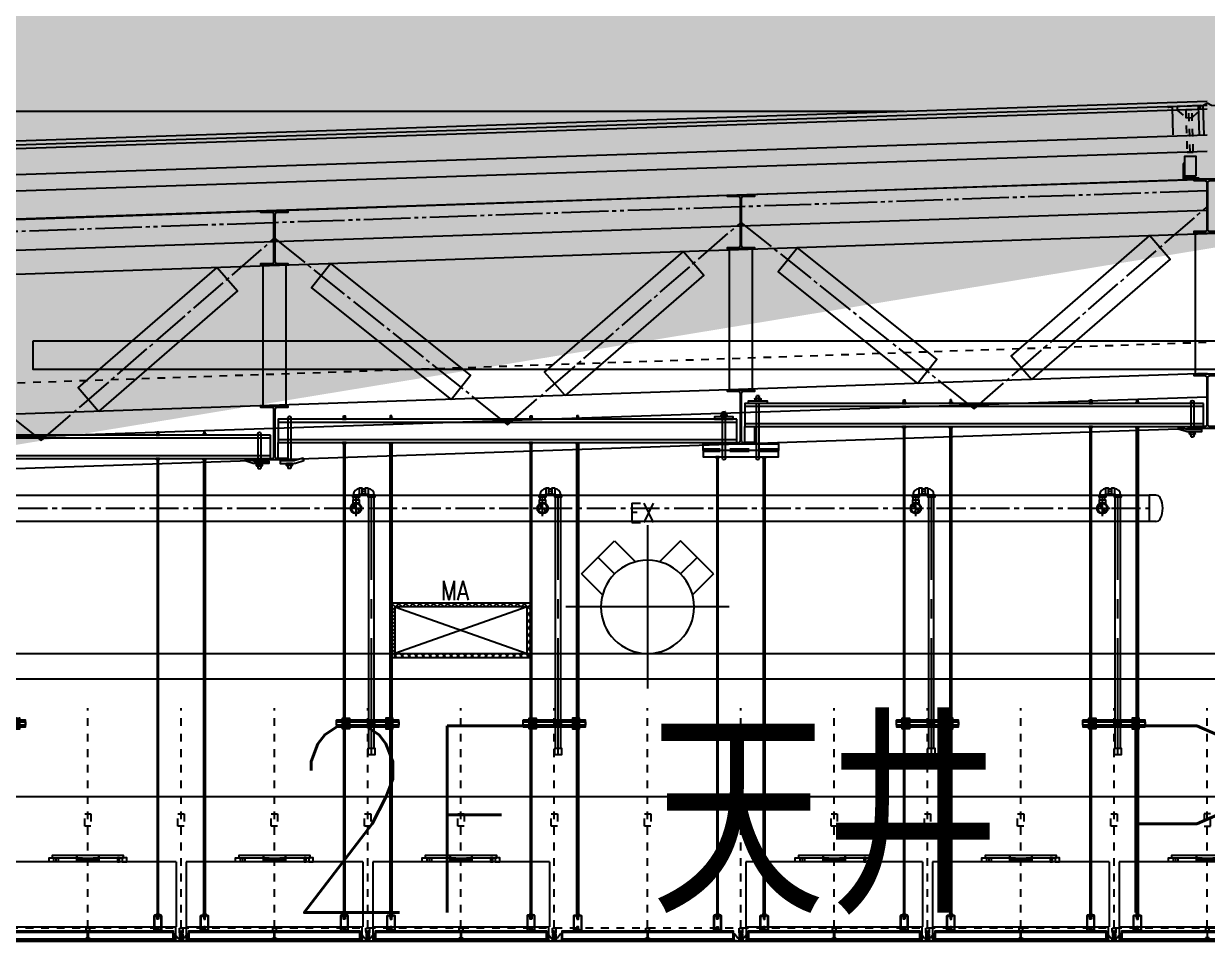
# Model space of a CAD drawing. Header units: millimetres. Extents: x -192235 to 515711, y 45168 to 947868.
# Drawn here: x 137388 to 145000, y 471200 to 477100 of the extents above; entities that cross this region are included whole.
import ezdxf
from ezdxf.enums import TextEntityAlignment as Align

# ---------------------------------------------------------------- set-up
doc = ezdxf.new("R2010")
doc.units = ezdxf.units.MM
doc.header["$LTSCALE"] = 1000
doc.header["$PDMODE"] = 1
for name, pattern in [('CENTER2', [1.125, 0.75, -0.125, 0.125, -0.125]), ('HIDDEN', [0.375, 0.25, -0.125]), ('HIDDEN2', [4.7625, 3.175, -1.5875]), ('TPH12-SEC-@20-1$0$CENTERK0', [0.65, 0.5, -0.05, 0.05, -0.05]), ('TPH12-SEC-@20-1$0$CENTERK5', [6.916, 6.667, -0.083, 0.083, -0.083]), ('TPH12-SEC-@20-1$0$DOTK1', [0.1, 0.05, -0.05]), ('TPH12-SEC-@20-1$0$PHANTOMK1', [1.415, 1, -0.083, 0.083, -0.083, 0.083, -0.083]), ('YCD-Xfa-Sec-24$0$HIDDEN', [0.375, 0.25, -0.125]), ('YCD-Xfa-Sec-24$0$HIDDEN2', [0.1875, 0.125, -0.0625])]:
    doc.linetypes.add(name, pattern=pattern)
for name, color, linetype in [('FS-LINE', 10, 'Continuous'), ('TPH12-SEC-@20-1$0$$FFU', 252, 'TPH12-SEC-@20-1$0$DOTK1'), ('TPH12-SEC-@20-1$0$H-SIN', 252, 'TPH12-SEC-@20-1$0$CENTERK5'), ('TPH12-SEC-@20-1$0$MEJI', 252, 'Continuous'), ('TPH12-SEC-@20-1$0$SIAGE1', 252, 'Continuous'), ('TPH12-SEC-@20-1$0$STEEL1', 252, 'Continuous'), ('TPH12-SEC-@20-1$0$STEEL2', 252, 'Continuous'), ('TPH12-SEC-@20-1$0$STEEL3', 252, 'Continuous'), ('TPH12-SEC-@20-1$0$SUGATA3', 252, 'Continuous'), ('TPH12-SEC-@20-1$0$SUGATAD', 252, 'TPH12-SEC-@20-1$0$DOTK1'), ('TPH12-SEC-@20-1$0$TEXT2', 252, 'Continuous'), ('YCD-Xfa-Sec-24$0$A-C-Ceil-Hand_3-8', 2, 'Continuous'), ('YCD-Xfa-Sec-24$0$A-C-Ceiling Grid', 15, 'Continuous'), ('YCD-Xfa-Sec-24$0$Ceil-Sup-150', 3, 'Continuous'), ('YCD-Xfa-Sec-24$0$Ceil-Sup-P1001', 3, 'Continuous'), ('YCD-Xfa-Sec-24$0$FFU', 145, 'Continuous'), ('YFM1P-短$0$14P5-CSH-3-402-B$0$SH-TEXT', 4, 'Continuous'), ('YFM1P-短$0$M-FOUN', 252, 'Continuous'), ('YFM1P-短$0$M-HVAC-CMDUCT', 150, 'Continuous')]:
    doc.layers.add(name, color=color, linetype=linetype)
doc.styles.add('TPH12-SEC-@20-1$0$TEXT', font='romans.shx', dxfattribs={"width": 0.85, "bigfont": 'BIGFONT.shx'})
doc.styles.add('YFM1P-短$0$14P5-CSH-3-402-B$0$AA-TXT', font='simplex.shx', dxfattribs={"width": 0.8, "bigfont": 'CHINA.shx'})

# ---------------------------------------------------------------- blocks, each defined once
blk = doc.blocks.new('TPH12-SEC-@20-1')
at = {"layer": 'DEFPOINTS'}
for p, q in [((100000, 474600), (145000, 476100)), ((100000, 474400), (145000, 475900)), ((100000, 473200), (145000, 474700))]:
    blk.add_line(p, q, dxfattribs=at)
at = {"layer": 'TPH12-SEC-@20-1$0$$FFU'}
for p, q in [((144993.2, 475050.1), (130350, 474550.3)), ((137800, 471285), (137800, 472700)), ((138400, 471285), (138400, 472700)), ((139000, 471285), (139000, 472700)), ((139600, 471285), (139600, 472700)), ((140200, 471285), (140200, 472700)), ((140800, 471285), (140800, 472700)), ((141400, 471285), (141400, 472700)), ((142000, 471285), (142000, 472700)), ((142600, 471285), (142600, 472700)), ((143200, 471285), (143200, 472700)), ((143800, 471285), (143800, 472700)), ((144400, 471285), (144400, 472700)), ((145000, 471285), (145000, 472700)), ((189650, 471285), (100350, 471285)), ((189650, 471200), (100350, 471200))]:
    blk.add_line(p, q, dxfattribs=at)
for points in [[(137780, 471940), (137780, 472020), (137780, 472020), (137820, 472020), (137820, 471940)], [(138380, 471940), (138380, 472020), (138380, 472020), (138420, 472020), (138420, 471940)], [(138980, 471940), (138980, 472020), (138980, 472020), (139020, 472020), (139020, 471940)], [(139580, 471940), (139580, 472020), (139580, 472020), (139620, 472020), (139620, 471940)], [(140180, 471940), (140180, 472020), (140180, 472020), (140220, 472020), (140220, 471940)], [(140780, 471940), (140780, 472020), (140780, 472020), (140820, 472020), (140820, 471940)], [(141380, 471940), (141380, 472020), (141380, 472020), (141420, 472020), (141420, 471940)], [(141980, 471940), (141980, 472020), (141980, 472020), (142020, 472020), (142020, 471940)], [(142580, 471940), (142580, 472020), (142580, 472020), (142620, 472020), (142620, 471940)], [(143180, 471940), (143180, 472020), (143180, 472020), (143220, 472020), (143220, 471940)], [(143780, 471940), (143780, 472020), (143780, 472020), (143820, 472020), (143820, 471940)], [(144380, 471940), (144380, 472020), (144380, 472020), (144420, 472020), (144420, 471940)], [(145020, 471940), (145020, 472020), (145020, 472020), (144980, 472020), (144980, 471940)], [(137811, 471203), (137832.5, 471203), (137832.5, 471200), (137767.5, 471200), (137767.5, 471203), (137789, 471203), (137789, 471222), (137798.5, 471222), (137798.5, 471263), (137789, 471263), (137789, 471285), (137811, 471285), (137811, 471263), (137801.5, 471263), (137801.5, 471222), (137811, 471222)], [(138411, 471203), (138432.5, 471203), (138432.5, 471200), (138367.5, 471200), (138367.5, 471203), (138389, 471203), (138389, 471222), (138398.5, 471222), (138398.5, 471263), (138389, 471263), (138389, 471285), (138411, 471285), (138411, 471263), (138401.5, 471263), (138401.5, 471222), (138411, 471222)], [(139011, 471203), (139032.5, 471203), (139032.5, 471200), (138967.5, 471200), (138967.5, 471203), (138989, 471203), (138989, 471222), (138998.5, 471222), (138998.5, 471263), (138989, 471263), (138989, 471285), (139011, 471285), (139011, 471263), (139001.5, 471263), (139001.5, 471222), (139011, 471222)], [(139611, 471203), (139632.5, 471203), (139632.5, 471200), (139567.5, 471200), (139567.5, 471203), (139589, 471203), (139589, 471222), (139598.5, 471222), (139598.5, 471263), (139589, 471263), (139589, 471285), (139611, 471285), (139611, 471263), (139601.5, 471263), (139601.5, 471222), (139611, 471222)], [(140211, 471203), (140232.5, 471203), (140232.5, 471200), (140167.5, 471200), (140167.5, 471203), (140189, 471203), (140189, 471222), (140198.5, 471222), (140198.5, 471263), (140189, 471263), (140189, 471285), (140211, 471285), (140211, 471263), (140201.5, 471263), (140201.5, 471222), (140211, 471222)], [(140811, 471203), (140832.5, 471203), (140832.5, 471200), (140767.5, 471200), (140767.5, 471203), (140789, 471203), (140789, 471222), (140798.5, 471222), (140798.5, 471263), (140789, 471263), (140789, 471285), (140811, 471285), (140811, 471263), (140801.5, 471263), (140801.5, 471222), (140811, 471222)], [(141411, 471203), (141432.5, 471203), (141432.5, 471200), (141367.5, 471200), (141367.5, 471203), (141389, 471203), (141389, 471222), (141398.5, 471222), (141398.5, 471263), (141389, 471263), (141389, 471285), (141411, 471285), (141411, 471263), (141401.5, 471263), (141401.5, 471222), (141411, 471222)], [(142011, 471203), (142032.5, 471203), (142032.5, 471200), (141967.5, 471200), (141967.5, 471203), (141989, 471203), (141989, 471222), (141998.5, 471222), (141998.5, 471263), (141989, 471263), (141989, 471285), (142011, 471285), (142011, 471263), (142001.5, 471263), (142001.5, 471222), (142011, 471222)], [(142611, 471203), (142632.5, 471203), (142632.5, 471200), (142567.5, 471200), (142567.5, 471203), (142589, 471203), (142589, 471222), (142598.5, 471222), (142598.5, 471263), (142589, 471263), (142589, 471285), (142611, 471285), (142611, 471263), (142601.5, 471263), (142601.5, 471222), (142611, 471222)], [(143211, 471203), (143232.5, 471203), (143232.5, 471200), (143167.5, 471200), (143167.5, 471203), (143189, 471203), (143189, 471222), (143198.5, 471222), (143198.5, 471263), (143189, 471263), (143189, 471285), (143211, 471285), (143211, 471263), (143201.5, 471263), (143201.5, 471222), (143211, 471222)], [(143811, 471203), (143832.5, 471203), (143832.5, 471200), (143767.5, 471200), (143767.5, 471203), (143789, 471203), (143789, 471222), (143798.5, 471222), (143798.5, 471263), (143789, 471263), (143789, 471285), (143811, 471285), (143811, 471263), (143801.5, 471263), (143801.5, 471222), (143811, 471222)], [(144411, 471203), (144432.5, 471203), (144432.5, 471200), (144367.5, 471200), (144367.5, 471203), (144389, 471203), (144389, 471222), (144398.5, 471222), (144398.5, 471263), (144389, 471263), (144389, 471285), (144411, 471285), (144411, 471263), (144401.5, 471263), (144401.5, 471222), (144411, 471222)], [(144989, 471203), (144967.5, 471203), (144967.5, 471200), (145032.5, 471200), (145032.5, 471203), (145011, 471203), (145011, 471222), (145001.5, 471222), (145001.5, 471263), (145011, 471263), (145011, 471285), (144989, 471285), (144989, 471263), (144998.5, 471263), (144998.5, 471222), (144989, 471222)]]:
    blk.add_lwpolyline(points, close=True, dxfattribs=at)
at = {"layer": 'TPH12-SEC-@20-1$0$H-SIN'}
blk.add_line((84160.9, 471200), (201769.6, 471200), dxfattribs=at)
at = {"layer": 'TPH12-SEC-@20-1$0$MEJI'}
blk.add_line((143050, 476535), (98300, 476535), dxfattribs=at)
at = {"layer": 'TPH12-SEC-@20-1$0$SIAGE1'}
for p, q in [((144950, 476381.2), (144943.6, 476573.1)), ((145000, 476382.9), (99350, 474861.2)), ((145000, 476277.8), (99538.5, 474762.4))]:
    blk.add_line(p, q, dxfattribs=at)
for points in [[(144781, 476385.6), (144775.2, 476562.5), (144750.2, 476561.7), (144750, 476566.7), (144973.6, 476574.1), (145000, 476588.4)], [(145219, 476385.6), (145224.8, 476562.5), (145249.8, 476561.7), (145250, 476566.7), (145026.4, 476574.1), (145000, 476588.4)]]:
    blk.add_lwpolyline(points, dxfattribs=at)
at = {"layer": 'TPH12-SEC-@20-1$0$STEEL1'}
blk.add_lwpolyline([(144927.5, 476121.3), (144927.5, 476246.3), (144852.5, 476246.3), (144852.5, 476121.3)], close=True, dxfattribs=at)
at = {"layer": 'TPH12-SEC-@20-1$0$STEEL2'}
for points in [[(145087, 476100), (144913, 476100), (144913, 476091), (144984, 476091, -0.414214), (144997, 476078), (144997, 475776, -0.414214), (144984, 475763), (144913, 475763), (144913, 475754), (145087, 475754), (145087, 475763), (145016, 475763, -0.414214), (145003, 475776), (145003, 476078, -0.414214), (145016, 476091), (145087, 476091)], [(141913, 475997.6), (142087, 475997.6), (142087, 475988.6), (142016, 475988.6, 0.414214), (142003, 475975.6), (142003, 475673.6, 0.414214), (142016, 475660.6), (142087, 475660.6), (142087, 475651.6), (141913, 475651.6), (141913, 475660.6), (141984, 475660.6, 0.414214), (141997, 475673.6), (141997, 475975.6, 0.414214), (141984, 475988.6), (141913, 475988.6)], [(138913, 475895.2), (139087, 475895.2), (139087, 475886.2), (139016, 475886.2, 0.414214), (139003, 475873.2), (139003, 475571.2, 0.414214), (139016, 475558.2), (139087, 475558.2), (139087, 475549.2), (138913, 475549.2), (138913, 475558.2), (138984, 475558.2, 0.414214), (138997, 475571.2), (138997, 475873.2, 0.414214), (138984, 475886.2), (138913, 475886.2)], [(145087, 474846), (144913, 474846), (144913, 474837), (144984, 474837, -0.414214), (144997, 474824), (144997, 474522, -0.414214), (144984, 474509), (144913, 474509), (144913, 474500), (145087, 474500), (145087, 474509), (145016, 474509, -0.414214), (145003, 474522), (145003, 474824, -0.414214), (145016, 474837), (145087, 474837)], [(141913, 474743.6), (142087, 474743.6), (142087, 474734.6), (142016, 474734.6, 0.414214), (142003, 474721.6), (142003, 474419.6, 0.414214), (142016, 474406.6), (142087, 474406.6), (142087, 474397.6), (141913, 474397.6), (141913, 474406.6), (141984, 474406.6, 0.414214), (141997, 474419.6), (141997, 474721.6, 0.414214), (141984, 474734.6), (141913, 474734.6)], [(138913, 474641.2), (139087, 474641.2), (139087, 474632.2), (139016, 474632.2, 0.414214), (139003, 474619.2), (139003, 474317.2, 0.414214), (139016, 474304.2), (139087, 474304.2), (139087, 474295.2), (138913, 474295.2), (138913, 474304.2), (138984, 474304.2, 0.414214), (138997, 474317.2), (138997, 474619.2, 0.414214), (138984, 474632.2), (138913, 474632.2)]]:
    blk.add_lwpolyline(points, format="xyb", close=True, dxfattribs=at)
at = {"layer": 'TPH12-SEC-@20-1$0$STEEL3'}
for p, q in [((145000, 476100), (130350, 475600)), ((145000, 475749.8), (130350, 475249.8)), ((145000, 474850.2), (130350, 474350.2)), ((145000, 474500), (130350, 474000))]:
    blk.add_line(p, q, dxfattribs=at)
at = {"layer": 'TPH12-SEC-@20-1$0$STEEL3', "linetype": 'TPH12-SEC-@20-1$0$PHANTOMK1', "ltscale": 0.3}
for p, q in [((144997, 476024.9), (142003, 475922.7)), ((141997, 475922.5), (139003, 475820.3)), ((138997, 475820.1), (136003, 475717.9))]:
    blk.add_line(p, q, dxfattribs=at)
at = {"layer": 'TPH12-SEC-@20-1$0$STEEL3', "linetype": 'TPH12-SEC-@20-1$0$CENTERK0', "ltscale": 0.5}
for p, q in [((143500, 474623.9), (145000, 475924.9)), ((140500, 474521.5), (142000, 475822.5)), ((142000, 475822.5), (143500, 474623.9)), ((137500, 474419.1), (139000, 475720.1)), ((139000, 475720.1), (140500, 474521.5)), ((136000, 475617.7), (137500, 474419.1))]:
    blk.add_line(p, q, dxfattribs=at)
at = {"layer": 'TPH12-SEC-@20-1$0$STEEL3'}
for points in [[(144845.5, 476200), (144845.5, 476100), (144945.5, 476100), (144945.5, 476107), (144852.5, 476107), (144852.5, 476200)], [(143869, 474811.6), (143738, 474962.7), (144631, 475737.2), (144762, 475586.1)], [(145075, 474846), (144925, 474846), (144925, 475754), (145075, 475754)], [(140869, 474709.2), (140738, 474860.3), (141631, 475634.8), (141762, 475483.7)], [(141925, 474743.6), (142075, 474743.6), (142075, 475651.6), (141925, 475651.6)], [(143136.2, 474786.6), (143261.1, 474942.8), (142363.8, 475659.8), (142238.9, 475503.6)], [(140136.2, 474684.2), (140261.1, 474840.4), (139363.8, 475557.4), (139238.9, 475401.2)], [(137869, 474606.8), (137738, 474757.9), (138631, 475532.4), (138762, 475381.3)], [(138925, 474641.2), (139075, 474641.2), (139075, 475549.2), (138925, 475549.2)]]:
    blk.add_lwpolyline(points, close=True, dxfattribs=at)
at = {"layer": 'TPH12-SEC-@20-1$0$SUGATA3'}
for p, q in [((145000, 476600), (99350, 475078.3)), ((145000, 476575), (99350, 475053.3)), ((145000, 476550), (99350, 475028.3)), ((144980, 476382.2), (144973.6, 476574.1))]:
    blk.add_line(p, q, dxfattribs=at)
at = {"layer": 'TPH12-SEC-@20-1$0$SUGATAD'}
blk.add_line((144890, 476274.2), (144880.1, 476571), dxfattribs=at)
blk.add_lwpolyline([(144902.6, 476496.7), (144955.9, 476548.5), (144955.1, 476573.5), (144805.1, 476568.5), (144806, 476543.5), (144862.6, 476495.4), (144902.6, 476496.7)], dxfattribs=at)
blk.add_lwpolyline([(144910, 476274.8), (144900.9, 476546.7), (144860.9, 476545.3), (144870, 476273.5)], close=True, dxfattribs=at)
at = {"layer": 'TPH12-SEC-@20-1$0$TEXT2', "style": 'TPH12-SEC-@20-1$0$TEXT', "width": 0.85}
blk.add_text('2F 天井 Plenum', height=1200, dxfattribs=at).set_placement((144226.8, 471985), align=Align.MIDDLE_CENTER)
blk = doc.blocks.new('YFM1P-短')
at = {"layer": 'YFM1P-短$0$M-HVAC-CMDUCT'}
h = blk.add_hatch(dxfattribs=at)
h.set_pattern_fill('ANSI37', color=256, scale=10)
h.paths.add_polyline_path([(149350, 473375), (150250, 473375), (150250, 473025), (149350, 473025)])
h.paths.add_polyline_path([(149375, 473350), (150225, 473350), (150225, 473050), (149375, 473050)], flags=16)
at = {"layer": 'YFM1P-短$0$M-FOUN', "color": 1}
for p, q in [((148600, 473875.1), (148600, 472824.9)), ((148281.8, 473668.2), (148387.9, 473562.1)), ((148918.2, 473668.2), (148812.1, 473562.1)), ((148074.9, 473350), (149125.1, 473350))]:
    blk.add_line(p, q, dxfattribs=at)
at = {"layer": 'YFM1P-短$0$M-FOUN', "color": 4}
for p, q in [((148175.7, 473562.1), (148387.9, 473774.3)), ((148387.9, 473774.3), (148522.4, 473639.8)), ((148812.1, 473774.3), (148677.6, 473639.8)), ((149024.3, 473562.1), (148812.1, 473774.3)), ((148175.7, 473562.1), (148310.2, 473427.6)), ((149024.3, 473562.1), (148889.8, 473427.6)), ((100000, 472885), (190000, 472885)), ((100000, 472130), (190000, 472130))]:
    blk.add_line(p, q, dxfattribs=at)
at = {"layer": 'YFM1P-短$0$M-FOUN'}
blk.add_line((190000, 473050), (100000, 473050), dxfattribs=at)
at = {"layer": 'YFM1P-短$0$M-FOUN', "color": 4}
blk.add_circle((148600, 473350), 300, dxfattribs=at)
at = {"layer": 'YFM1P-短$0$M-HVAC-CMDUCT'}
for p, q in [((150225, 473350), (149375, 473050)), ((149375, 473350), (150225, 473050))]:
    blk.add_line(p, q, dxfattribs=at)
for points in [[(149350, 473375), (150250, 473375), (150250, 473025), (149350, 473025)], [(149375, 473350), (150225, 473350), (150225, 473050), (149375, 473050)]]:
    blk.add_lwpolyline(points, close=True, dxfattribs=at)
at = {"layer": 'YFM1P-短$0$14P5-CSH-3-402-B$0$SH-TEXT', "color": 4, "style": 'YFM1P-短$0$14P5-CSH-3-402-B$0$AA-TXT', "text_generation_flag": 2, "width": 0.8}
for s, p in [('EX', (148635, 473955.6, 0)), ('MA', (149838.7, 473455.6, 0))]:
    blk.add_text(s, height=125, dxfattribs=at).set_placement(p, align=Align.MIDDLE_CENTER)
blk = doc.blocks.new('YCD-Xfa-Sec-24$0$Cap-4')
for p, q in [((1.76, 0), (-1.76, 0)), ((-1.9, -1.31), (-1.9, -0.18)), ((-1.9, -1.31), (-1.9, -0.18)), ((1.76, -1.49), (-1.76, -1.49)), ((1.76, -1.49), (-1.76, -1.49)), ((-1.39, -0.05), (-1.75, -0.05)), ((-1.39, -0.05), (-1.75, -0.05)), ((-1.39, -1.44), (-1.75, -1.44)), ((-1.39, -1.44), (-1.75, -1.44)), ((-1.02, -1.31), (-1.02, -0.18)), ((-1.02, -1.31), (-1.02, -0.18)), ((-0.95, -1.49), (-0.95, -3.09)), ((-0.95, -3.09), (-0.82, -3.22)), ((0.82, -3.22), (-0.82, -3.22)), ((0.53, -0.05), (-0.53, -0.05)), ((0.53, -0.05), (-0.53, -0.05)), ((0.53, -1.44), (-0.53, -1.44)), ((0.53, -1.44), (-0.53, -1.44)), ((0.82, -3.22), (0.95, -3.09)), ((0.95, -1.49), (0.95, -3.09)), ((1.02, -1.31), (1.02, -0.18)), ((1.02, -1.31), (1.02, -0.18)), ((1.39, -0.05), (1.75, -0.05)), ((1.39, -0.05), (1.75, -0.05)), ((1.39, -1.44), (1.75, -1.44)), ((1.39, -1.44), (1.75, -1.44)), ((1.9, -1.31), (1.9, -0.18)), ((1.9, -1.31), (1.9, -0.18))]:
    blk.add_line(p, q)
for centre, radius, start, end in [((-1.6, -0.27), 0.316, 120.56811, 163.207), ((-1.6, -0.27), 0.316, 120.56811, 163.207), ((-1.64, -0.33), 0.303, 111.89653, 149.5654), ((-1.64, -0.33), 0.303, 111.89653, 149.5654), ((-1.64, -1.16), 0.303, 210.4346, 248.10347), ((-1.64, -1.16), 0.303, 210.4346, 248.10347), ((-1.6, -1.22), 0.316, 196.793, 239.43189), ((-1.6, -1.22), 0.316, 196.793, 239.43189), ((-1.6, -1.26), 1.23, 61.78852, 80.11234), ((-1.6, -1.26), 1.23, 61.78852, 80.11234), ((-1.6, -0.23), 1.23, 279.88766, 298.21148), ((-1.6, -0.23), 1.23, 279.88766, 298.21148), ((-0.43, -1.46), 1.41, 94.15324, 114.87611), ((-0.43, -1.46), 1.41, 94.15324, 114.87611), ((-0.43, -0.03), 1.41, 245.12389, 265.84676), ((-0.43, -0.03), 1.41, 245.12389, 265.84676), ((0.43, -1.46), 1.41, 65.12389, 85.84676), ((0.43, -1.46), 1.41, 65.12389, 85.84676), ((0.43, -0.03), 1.41, 274.15324, 294.87611), ((0.43, -0.03), 1.41, 274.15324, 294.87611), ((1.6, -1.26), 1.23, 99.88766, 118.21148), ((1.6, -1.26), 1.23, 99.88766, 118.21148), ((1.6, -0.23), 1.23, 241.78852, 260.11234), ((1.6, -0.23), 1.23, 241.78852, 260.11234), ((1.64, -0.33), 0.303, 30.4346, 68.10347), ((1.64, -0.33), 0.303, 30.4346, 68.10347), ((1.64, -1.16), 0.303, 291.89653, 329.5654), ((1.64, -1.16), 0.303, 291.89653, 329.5654), ((1.6, -0.27), 0.316, 16.793, 59.43189), ((1.6, -0.27), 0.316, 16.793, 59.43189), ((1.6, -1.22), 0.316, 300.56811, 343.207), ((1.6, -1.22), 0.316, 300.56811, 343.207)]:
    blk.add_arc(centre, radius, start, end)
blk = doc.blocks.new('YCD-Xfa-Sec-24$0$cg-1')
blk.add_lwpolyline([(0, 68), (0, 0), (1100, 0), (1100, 2.8), (0, 2.8), (0, 15.2), (1100, 15.2), (1100, 55.7), (0, 55.7), (0, 68), (1100, 68), (1100, 0)])
blk = doc.blocks.new('YCD-Xfa-Sec-24$0$FFU-120x120x55')
for p, q in [((-56.8, 50.8), (-56.8, 9)), ((56.8, 50.8), (-56.8, 50.8)), ((56.8, 50.8), (56.8, 9)), ((-56.8, 9), (56.8, 9)), ((-56.5, 0), (-56.5, 9)), ((56.5, 0), (56.5, 9)), ((-56.5, 0), (56.5, 0))]:
    blk.add_line(p, q)
for points in [[(-22.03, 50.8), (-25, 50.8), (-25, 53.5), (-22.03, 53.5), (-22.03, 51.04)], [(-19, 50.8), (-20.35, 50.8), (-20.35, 53.5), (-19, 53.5), (-19, 51.04)], [(19, 50.8), (20.35, 50.8), (20.35, 53.5), (19, 53.5), (19, 50.95)], [(22.03, 50.8), (25, 50.8), (25, 53.5), (22.03, 53.5), (22.03, 50.95)], [(-7, 51.8), (-7, 52.7), (7, 52.7), (7, 51.8)]]:
    blk.add_lwpolyline(points, close=True)
for points in [[(-7, 54.87, 0.414214), (-7.13, 55), (-23, 55), (-23, 53.5), (-7.13, 53.5, 0.414214), (-7, 53.63)], [(6.87, 53.49, 0.396463), (7, 53.63), (7, 54.87, 0.414214), (6.87, 55), (-6.87, 55, 0.414214), (-7, 54.87), (-7, 53.63, 0.396539), (-6.87, 53.49, 0.029282)], [(7.13, 53.5), (23, 53.5), (23, 55), (7.13, 55, 0.414214), (7, 54.87), (7, 53.63, 0.414214)]]:
    blk.add_lwpolyline(points, format="xyb", close=True)
blk = doc.blocks.new('YCD-Xfa-Sec-24$0$Ceil-4T')
for p, q in [((0.45, 5.1), (0, 5.1)), ((0, 5.1), (0, 0)), ((2.2, 0.33), (0, 0.33)), ((0, 0.25), (2.2, 0.25)), ((2.2, 0), (0, 0)), ((0.45, 4.8), (0.45, 5.1)), ((0.45, 4.8), (0.45, 0.33)), ((0.45, 4.8), (1.05, 4.8)), ((0.6, 0.33), (2.2, 0.33)), ((1.05, 4.8), (3, 2.05)), ((3, 2.05), (3.95, 2.05)), ((3.95, 1.55), (3.75, 0.88)), ((3.75, 0.88), (3.95, 0.88)), ((3.75, 0.88), (3.75, 0.25)), ((3.95, 4.8), (3.95, 0.3)), ((3.95, 0.88), (3.95, 1.55)), ((3.95, 0.88), (3.95, 0.45)), ((4.3, 5.1), (4.25, 5.1)), ((5.75, 5.1), (5.7, 5.1)), ((6.05, 4.8), (6.05, 0.3)), ((7, 2.05), (6.05, 2.05)), ((6.05, 1.55), (6.25, 0.88)), ((6.05, 0.88), (6.05, 1.55)), ((6.25, 0.88), (6.05, 0.88)), ((6.05, 0.88), (6.05, 0.45)), ((6.25, 0.88), (6.25, 0.25)), ((8.95, 4.8), (7, 2.05)), ((7.8, 0.33), (10, 0.33)), ((10, 0.25), (7.8, 0.25)), ((10, 0), (7.8, 0)), ((9.55, 4.8), (8.95, 4.8)), ((9.55, 5.1), (10, 5.1)), ((9.55, 4.8), (9.55, 5.1)), ((9.55, 4.8), (9.55, 0.28)), ((10, 5.1), (10, 0))]:
    blk.add_line(p, q)
for points in [[(5.58, 0.1), (5.54, 0.1, -0.414214), (5.5, 0.14), (5.5, 0.58, -0.414214), (5.52, 0.6), (5.82, 0.6, 0.414214), (5.84, 0.62), (5.84, 1.2, 0.414214), (5.74, 1.3), (4.26, 1.3, 0.414214), (4.16, 1.2), (4.16, 0.62, 0.414214), (4.18, 0.6), (4.48, 0.6, -0.414214), (4.5, 0.58), (4.5, 0.14, -0.414214), (4.46, 0.1), (4.42, 0.1, 0.414214), (4.4, 0.08), (4.4, 0.04, -0.414214), (4.36, 0), (2.24, 0, -0.414214), (2.2, 0.04), (2.2, 0.25), (2.2, 0.28, -0.414214), (2.25, 0.33), (2.27, 0.33, -0.414214), (2.32, 0.28), (2.32, 0.27, 0.414214), (2.34, 0.25), (3.87, 0.25, 0.414214), (3.97, 0.35), (3.97, 1.48, -0.414214), (3.99, 1.5), (4.2, 1.5, 0.414214), (4.3, 1.6), (4.3, 5.4, 0.414214), (4.2, 5.5), (3.96, 5.5, -0.414214), (3.94, 5.52), (3.94, 6.76, -0.414214), (3.98, 6.8), (4.46, 6.8, -0.414214), (4.5, 6.76), (4.5, 6.42, -0.414214), (4.48, 6.4), (4.18, 6.4, 0.414214), (4.16, 6.38), (4.16, 5.8, 0.414214), (4.26, 5.7), (5.74, 5.7, 0.414214), (5.84, 5.8), (5.84, 6.38, 0.414214), (5.82, 6.4), (5.52, 6.4, -0.414214), (5.5, 6.42), (5.5, 6.76, -0.414214), (5.54, 6.8), (6.02, 6.8, -0.414214), (6.06, 6.76), (6.06, 5.52, -0.414214), (6.04, 5.5), (5.8, 5.5, 0.414214), (5.7, 5.4), (5.7, 1.6, 0.414214), (5.8, 1.5), (6.01, 1.5, -0.414214), (6.03, 1.48), (6.03, 0.35, 0.414214), (6.13, 0.25), (7.66, 0.25, 0.414214), (7.68, 0.27), (7.68, 0.28, -0.414214), (7.73, 0.33), (7.75, 0.33, -0.414214), (7.8, 0.28), (7.8, 0.25), (7.8, 0.04, -0.414214), (7.76, 0), (5.64, 0, -0.414214), (5.6, 0.04), (5.6, 0.08, 0.414214)], [(4.52, 5.5, 0.414214), (4.42, 5.4), (4.42, 5.2, 0.414214), (4.52, 5.1), (5.48, 5.1, 0.414214), (5.58, 5.2), (5.58, 5.4, 0.414214), (5.48, 5.5)], [(5.58, 3.24, -0.684718), (5.41, 3.17, 0.441058), (4.59, 3.17, -0.684718), (4.42, 3.24), (4.42, 4.38), (4.42, 4.8, -0.414214), (4.52, 4.9), (5.48, 4.9, -0.414214), (5.58, 4.8), (5.58, 4.38)], [(5, 1.5), (5.48, 1.5, 0.414214), (5.58, 1.6), (5.58, 2.36, 0.684718), (5.41, 2.43, -0.441058), (4.59, 2.43, 0.684718), (4.42, 2.36), (4.42, 1.6, 0.414214), (4.52, 1.5)]]:
    blk.add_lwpolyline(points, format="xyb", close=True)
blk.add_circle((5, 2.8), 0.375)
for centre, radius, start, end in [((3.75, 0.45), 0.2, 270, 0), ((4.25, 4.8), 0.3, 90, 180), ((5.75, 4.8), 0.3, 0, 90), ((6.25, 0.45), 0.2, 180, 270)]:
    blk.add_arc(centre, radius, start, end)
for p in [(2.2, 0), (2.2, 0), (2.2, 0), (2.2, 0), (2.2, 0), (2.2, 0), (2.2, 0), (2.2, 0), (2.2, 0), (2.2, 0), (2.2, 0), (2.2, 0), (2.2, 0), (2.2, 0), (2.2, 0), (2.2, 0), (2.2, 0), (3.95, 0.35), (3.97, 0.41), (4.16, 0.64), (4.54, 5.1), (4.56, 4.9), (4.58, 5.1), (5.84, 0.65), (5.85, 0.67), (6.03, 0.41), (6.05, 0.35), (7.8, 0)]:
    blk.add_point(p)
blk = doc.blocks.new('YCD-Xfa-Sec-24$0$Cap-3')
for p, q in [((-8, 2.8), (-11, 2)), ((-11, 2), (-11, 0)), ((-11, 2), (11, 2)), ((-11, 0), (11, 0)), ((-8, 9.2), (-8, 2.8)), ((0, 10), (-6, 10)), ((-4, 9.2), (-4, 2.8)), ((6, 10), (0, 10)), ((4, 2.8), (4, 9.2)), ((8, 9.2), (8, 2.8)), ((8, 2.8), (11, 2)), ((11, 2), (11, 0))]:
    blk.add_line(p, q)
for centre, radius, start, end in [((-6, 7.1), 2.9, 46.39718, 133.60282), ((-6, 4.9), 2.9, 226.39718, 313.60282), ((0, -0.4), 10.4, 67.38014, 112.61986), ((0, 12.4), 10.4, 247.38014, 292.61986), ((6, 7.1), 2.9, 46.39718, 133.60282), ((6, 4.9), 2.9, 226.39718, 313.60282)]:
    blk.add_arc(centre, radius, start, end)
blk = doc.blocks.new('YCD-Xfa-Sec-24')
at = {"layer": 'YCD-Xfa-Sec-24$0$A-C-Ceil-Hand_3-8', "elevation": 0}
for points in [[(565445.2, 404681), (565454.8, 404681), (565454.8, 404669), (565445.2, 404669)], [(565754.8, 404681), (565745.2, 404681), (565745.2, 404669), (565754.8, 404669)], [(566645.2, 404681), (566654.8, 404681), (566654.8, 404669), (566645.2, 404669)], [(566954.8, 404681), (566945.2, 404681), (566945.2, 404669), (566954.8, 404669)], [(569045.2, 404578.6), (569054.8, 404578.6), (569054.8, 404566.6), (569045.2, 404566.6)], [(569354.8, 404578.6), (569345.2, 404578.6), (569345.2, 404566.6), (569354.8, 404566.6)], [(570245.2, 404578.6), (570254.8, 404578.6), (570254.8, 404566.6), (570245.2, 404566.6)], [(570554.8, 404578.6), (570545.2, 404578.6), (570545.2, 404566.6), (570554.8, 404566.6)], [(565445.2, 401378), (565454.8, 401378), (565454.8, 404499), (565445.2, 404499)], [(565754.8, 401378), (565745.2, 401378), (565745.2, 404499), (565754.8, 404499)], [(566645.2, 401378), (566654.8, 401378), (566654.8, 404499), (566645.2, 404499)], [(566954.8, 401378), (566945.2, 401378), (566945.2, 404499), (566954.8, 404499)], [(571445.2, 404476.2), (571454.8, 404476.2), (571454.8, 404464.2), (571445.2, 404464.2)], [(571754.8, 404476.2), (571745.2, 404476.2), (571745.2, 404464.2), (571754.8, 404464.2)], [(569045.2, 401378), (569054.8, 401378), (569054.8, 404396.6), (569045.2, 404396.6)], [(569354.8, 401378), (569345.2, 401378), (569345.2, 404396.6), (569354.8, 404396.6)], [(570245.2, 401378), (570254.8, 401378), (570254.8, 404396.6), (570245.2, 404396.6)], [(570554.8, 401378), (570545.2, 401378), (570545.2, 404396.6), (570554.8, 404396.6)], [(567845.2, 401378), (567854.8, 401378), (567854.8, 404305.1), (567845.2, 404305.1)], [(568154.8, 401378), (568145.2, 401378), (568145.2, 404305.1), (568154.8, 404305.1)], [(571445.2, 401378), (571454.8, 401378), (571454.8, 404294.2), (571445.2, 404294.2)], [(571754.8, 401378), (571745.2, 401378), (571745.2, 404294.2), (571754.8, 404294.2)], [(565454.8, 401343), (565445.2, 401343), (565445.2, 401355), (565454.8, 401355)], [(565745.2, 401343), (565754.8, 401343), (565754.8, 401355), (565745.2, 401355)], [(566654.8, 401343), (566645.2, 401343), (566645.2, 401355), (566654.8, 401355)], [(566945.2, 401343), (566954.8, 401343), (566954.8, 401355), (566945.2, 401355)], [(567854.8, 401343), (567845.2, 401343), (567845.2, 401355), (567854.8, 401355)], [(568145.2, 401343), (568154.8, 401343), (568154.8, 401355), (568145.2, 401355)], [(569054.8, 401343), (569045.2, 401343), (569045.2, 401355), (569054.8, 401355)], [(569345.2, 401343), (569354.8, 401343), (569354.8, 401355), (569345.2, 401355)], [(570254.8, 401343), (570245.2, 401343), (570245.2, 401355), (570254.8, 401355)], [(570545.2, 401343), (570554.8, 401343), (570554.8, 401355), (570545.2, 401355)], [(571454.8, 401343), (571445.2, 401343), (571445.2, 401355), (571454.8, 401355)], [(571745.2, 401343), (571754.8, 401343), (571754.8, 401355), (571745.2, 401355)], [(565454.8, 401281), (565445.2, 401281), (565445.2, 401293), (565454.8, 401293)], [(565745.2, 401281), (565754.8, 401281), (565754.8, 401293), (565745.2, 401293)], [(566654.8, 401281), (566645.2, 401281), (566645.2, 401293), (566654.8, 401293)], [(566945.2, 401281), (566954.8, 401281), (566954.8, 401293), (566945.2, 401293)], [(567854.8, 401281), (567845.2, 401281), (567845.2, 401293), (567854.8, 401293)], [(568145.2, 401281), (568154.8, 401281), (568154.8, 401293), (568145.2, 401293)], [(569054.8, 401281), (569045.2, 401281), (569045.2, 401293), (569054.8, 401293)], [(569345.2, 401281), (569354.8, 401281), (569354.8, 401293), (569345.2, 401293)], [(570254.8, 401281), (570245.2, 401281), (570245.2, 401293), (570254.8, 401293)], [(570545.2, 401281), (570554.8, 401281), (570554.8, 401293), (570545.2, 401293)], [(571454.8, 401281), (571445.2, 401281), (571445.2, 401293), (571454.8, 401293)], [(571745.2, 401281), (571754.8, 401281), (571754.8, 401293), (571745.2, 401293)]]:
    blk.add_lwpolyline(points, close=True, dxfattribs=at)
for points in [[(565425, 401363), (565425, 401273, 0.414214), (565430, 401268), (565470, 401268, 0.414214), (565475, 401273), (565475, 401363, 0.414214), (565470, 401368), (565430, 401368, 0.414214)], [(565428, 401363), (565428, 401273, 0.414214), (565430, 401271), (565470, 401271, 0.414214), (565472, 401273), (565472, 401363, 0.414214), (565470, 401365), (565430, 401365, 0.414214)], [(565775, 401363), (565775, 401273, -0.414214), (565770, 401268), (565730, 401268, -0.414214), (565725, 401273), (565725, 401363, -0.414214), (565730, 401368), (565770, 401368, -0.414214)], [(565772, 401363), (565772, 401273, -0.414214), (565770, 401271), (565730, 401271, -0.414214), (565728, 401273), (565728, 401363, -0.414214), (565730, 401365), (565770, 401365, -0.414214)], [(566625, 401363), (566625, 401273, 0.414214), (566630, 401268), (566670, 401268, 0.414214), (566675, 401273), (566675, 401363, 0.414214), (566670, 401368), (566630, 401368, 0.414214)], [(566628, 401363), (566628, 401273, 0.414214), (566630, 401271), (566670, 401271, 0.414214), (566672, 401273), (566672, 401363, 0.414214), (566670, 401365), (566630, 401365, 0.414214)], [(566975, 401363), (566975, 401273, -0.414214), (566970, 401268), (566930, 401268, -0.414214), (566925, 401273), (566925, 401363, -0.414214), (566930, 401368), (566970, 401368, -0.414214)], [(566972, 401363), (566972, 401273, -0.414214), (566970, 401271), (566930, 401271, -0.414214), (566928, 401273), (566928, 401363, -0.414214), (566930, 401365), (566970, 401365, -0.414214)], [(567825, 401363), (567825, 401273, 0.414214), (567830, 401268), (567870, 401268, 0.414214), (567875, 401273), (567875, 401363, 0.414214), (567870, 401368), (567830, 401368, 0.414214)], [(567828, 401363), (567828, 401273, 0.414214), (567830, 401271), (567870, 401271, 0.414214), (567872, 401273), (567872, 401363, 0.414214), (567870, 401365), (567830, 401365, 0.414214)], [(568175, 401363), (568175, 401273, -0.414214), (568170, 401268), (568130, 401268, -0.414214), (568125, 401273), (568125, 401363, -0.414214), (568130, 401368), (568170, 401368, -0.414214)], [(568172, 401363), (568172, 401273, -0.414214), (568170, 401271), (568130, 401271, -0.414214), (568128, 401273), (568128, 401363, -0.414214), (568130, 401365), (568170, 401365, -0.414214)], [(569025, 401363), (569025, 401273, 0.414214), (569030, 401268), (569070, 401268, 0.414214), (569075, 401273), (569075, 401363, 0.414214), (569070, 401368), (569030, 401368, 0.414214)], [(569028, 401363), (569028, 401273, 0.414214), (569030, 401271), (569070, 401271, 0.414214), (569072, 401273), (569072, 401363, 0.414214), (569070, 401365), (569030, 401365, 0.414214)], [(569375, 401363), (569375, 401273, -0.414214), (569370, 401268), (569330, 401268, -0.414214), (569325, 401273), (569325, 401363, -0.414214), (569330, 401368), (569370, 401368, -0.414214)], [(569372, 401363), (569372, 401273, -0.414214), (569370, 401271), (569330, 401271, -0.414214), (569328, 401273), (569328, 401363, -0.414214), (569330, 401365), (569370, 401365, -0.414214)], [(570225, 401363), (570225, 401273, 0.414214), (570230, 401268), (570270, 401268, 0.414214), (570275, 401273), (570275, 401363, 0.414214), (570270, 401368), (570230, 401368, 0.414214)], [(570228, 401363), (570228, 401273, 0.414214), (570230, 401271), (570270, 401271, 0.414214), (570272, 401273), (570272, 401363, 0.414214), (570270, 401365), (570230, 401365, 0.414214)], [(570575, 401363), (570575, 401273, -0.414214), (570570, 401268), (570530, 401268, -0.414214), (570525, 401273), (570525, 401363, -0.414214), (570530, 401368), (570570, 401368, -0.414214)], [(570572, 401363), (570572, 401273, -0.414214), (570570, 401271), (570530, 401271, -0.414214), (570528, 401273), (570528, 401363, -0.414214), (570530, 401365), (570570, 401365, -0.414214)], [(571425, 401363), (571425, 401273, 0.414214), (571430, 401268), (571470, 401268, 0.414214), (571475, 401273), (571475, 401363, 0.414214), (571470, 401368), (571430, 401368, 0.414214)], [(571428, 401363), (571428, 401273, 0.414214), (571430, 401271), (571470, 401271, 0.414214), (571472, 401273), (571472, 401363, 0.414214), (571470, 401365), (571430, 401365, 0.414214)], [(571775, 401363), (571775, 401273, -0.414214), (571770, 401268), (571730, 401268, -0.414214), (571725, 401273), (571725, 401363, -0.414214), (571730, 401368), (571770, 401368, -0.414214)], [(571772, 401363), (571772, 401273, -0.414214), (571770, 401271), (571730, 401271, -0.414214), (571728, 401273), (571728, 401363, -0.414214), (571730, 401365), (571770, 401365, -0.414214)]]:
    blk.add_lwpolyline(points, format="xyb", close=True, dxfattribs=at)
at = {"layer": 'YCD-Xfa-Sec-24$0$Ceil-Sup-150'}
for p, q in [((565087, 404668.5), (565087, 404492)), ((565106.1, 404668.5), (565106.1, 404492)), ((567881.4, 404305.5), (567881.4, 404659)), ((567900.5, 404305.5), (567900.5, 404659)), ((568099.5, 404305.5), (568099.5, 404556.6)), ((568118.5, 404305.5), (568118.5, 404556.6)), ((570893.9, 404566.1), (570893.9, 404289.2)), ((570913, 404566.1), (570913, 404289.2)), ((571087, 404463.7), (571087, 404287.2)), ((571106, 404463.7), (571106, 404287.2))]:
    blk.add_line(p, q, dxfattribs=at)
for points in [[(565025, 404659), (567975, 404659), (567975, 404509), (565025, 404509)], [(565025, 404639), (567975, 404639), (567975, 404529), (565025, 404529)], [(567831, 404659), (567951, 404659), (567951, 404675), (567831, 404675)], [(568025, 404556.6), (570975, 404556.6), (570975, 404406.6), (568025, 404406.6)], [(568025, 404536.6), (570975, 404536.6), (570975, 404426.6), (568025, 404426.6)], [(568169, 404556.6), (568049, 404556.6), (568049, 404572.6), (568169, 404572.6)], [(567975, 404509), (567913, 404509), (567913, 404406.6), (567975, 404406.6)], [(571025, 404454.2), (573975, 404454.2), (573975, 404304.2), (571025, 404304.2)], [(570975, 404406.6), (570913, 404406.6), (570913, 404304.2), (570975, 404304.2)], [(571025, 404434.2), (573975, 404434.2), (573975, 404324.2), (571025, 404324.2)]]:
    blk.add_lwpolyline(points, close=True, dxfattribs=at)
for points in [[(565122.6, 404476, 0.072199), (565135.7, 404477.9), (565188.6, 404493.6), (565184, 404508.9), (565131.2, 404493.2, -0.072199), (565122.6, 404492), (565036.5, 404492), (565036.5, 404476)], [(570877.4, 404273.2, -0.072199), (570864.3, 404275.1), (570811.4, 404290.8), (570816, 404306.1), (570868.8, 404290.5, 0.072199), (570877.4, 404289.2), (570963.5, 404289.2), (570963.5, 404273.2)], [(571122.6, 404271.2, 0.072199), (571135.7, 404273.1), (571188.6, 404288.8), (571184, 404304.1), (571131.2, 404288.5, -0.072199), (571122.6, 404287.2), (571036.5, 404287.2), (571036.5, 404271.2)]]:
    blk.add_lwpolyline(points, format="xyb", close=True, dxfattribs=at)
for centre, start, end in [((565096.5, 404668.5), 0, 180), ((570903.5, 404566.1), 0, 180), ((571096.5, 404463.7), 0, 180), ((567891, 404305.5), 180, 0), ((568109, 404305.5), 180, 0)]:
    blk.add_arc(centre, 9.53, start, end, dxfattribs=at)
at = {"layer": 'YCD-Xfa-Sec-24$0$Ceil-Sup-150', "linetype": 'YCD-Xfa-Sec-24$0$HIDDEN', "ltscale": 0.01}
for centre, start, end in [((565096.5, 404668.5), 180, 0), ((570903.5, 404566.1), 180, 0), ((571096.5, 404463.7), 180, 0), ((567891, 404305.5), 0, 180), ((568109, 404305.5), 0, 180)]:
    blk.add_arc(centre, 9.53, start, end, dxfattribs=at)
at = {"layer": 'YCD-Xfa-Sec-24$0$Ceil-Sup-P1001', "linetype": 'YCD-Xfa-Sec-24$0$HIDDEN2'}
for p, q in [((567758.6, 404363.5), (568241.4, 404363.5)), ((567758.6, 404349.2), (568241.4, 404349.2))]:
    blk.add_line(p, q, dxfattribs=at)
at = {"layer": 'YCD-Xfa-Sec-24$0$Ceil-Sup-P1001'}
for points in [[(567758.6, 404356.3), (568241.4, 404356.3), (568241.4, 404397.6), (567758.6, 404397.6)], [(567758.6, 404356.3), (568241.4, 404356.3), (568241.4, 404315.1), (567758.6, 404315.1)]]:
    blk.add_lwpolyline(points, close=True, dxfattribs=at)
at = {"layer": 'YCD-Xfa-Sec-24$0$A-C-Ceil-Hand_3-8'}
for p in [(565450, 404659), (566650, 404659), (569050, 404556.6), (570250, 404556.6), (571450, 404454.2), (565450, 401368, 0), (566650, 401368, 0), (567850, 401368, 0), (569050, 401368, 0), (570250, 401368, 0), (571450, 401368, 0), (565450, 401271, 0), (566650, 401271, 0), (567850, 401271, 0), (569050, 401271, 0), (570250, 401271, 0), (571450, 401271, 0)]:
    blk.add_blockref('YCD-Xfa-Sec-24$0$Cap-3', p, dxfattribs=at)
at = {"layer": 'YCD-Xfa-Sec-24$0$A-C-Ceil-Hand_3-8', "xscale": -1}
for p in [(565750, 404659), (566950, 404659), (569350, 404556.6), (570550, 404556.6), (571750, 404454.2), (565750, 401368, 0), (566950, 401368, 0), (568150, 401368, 0), (569350, 401368, 0), (570550, 401368, 0), (571750, 401368, 0), (565750, 401271, 0), (566950, 401271, 0), (568150, 401271, 0), (569350, 401271, 0), (570550, 401271, 0), (571750, 401271, 0)]:
    blk.add_blockref('YCD-Xfa-Sec-24$0$Cap-3', p, dxfattribs=at)
at = {"layer": 'YCD-Xfa-Sec-24$0$A-C-Ceil-Hand_3-8', "rotation": 180}
for p in [(565450, 404509), (566650, 404509), (569050, 404406.6), (570250, 404406.6), (567850, 404315.1), (571450, 404304.2), (565450, 401365, 0), (566650, 401365, 0), (567850, 401365, 0), (569050, 401365, 0), (570250, 401365, 0), (571450, 401365, 0)]:
    blk.add_blockref('YCD-Xfa-Sec-24$0$Cap-3', p, dxfattribs=at)
at = {"layer": 'YCD-Xfa-Sec-24$0$A-C-Ceil-Hand_3-8', "xscale": -1, "rotation": 180}
for p in [(565750, 404509), (566950, 404509), (569350, 404406.6), (570550, 404406.6), (568150, 404315.1), (571750, 404304.2), (565750, 401365, 0), (566950, 401365, 0), (568150, 401365, 0), (569350, 401365, 0), (570550, 401365, 0), (571750, 401365, 0)]:
    blk.add_blockref('YCD-Xfa-Sec-24$0$Cap-3', p, dxfattribs=at)
at = {"layer": 'YCD-Xfa-Sec-24$0$A-C-Ceiling Grid', "xscale": -1}
for p in [(565550, 401200, 0), (566750, 401200, 0), (567950, 401200, 0), (569150, 401200, 0), (570350, 401200, 0), (571550, 401200, 0), (572750, 401200, 0)]:
    blk.add_blockref('YCD-Xfa-Sec-24$0$cg-1', p, dxfattribs=at)
at = {"layer": 'YCD-Xfa-Sec-24$0$A-C-Ceiling Grid', "xscale": -10, "yscale": 10, "zscale": 10}
for p in [(565650, 401200, 0), (566850, 401200, 0), (568050, 401200, 0), (569250, 401200, 0), (570450, 401200, 0), (571650, 401200, 0)]:
    blk.add_blockref('YCD-Xfa-Sec-24$0$Ceil-4T', p, dxfattribs=at)
at = {"layer": 'YCD-Xfa-Sec-24$0$Ceil-Sup-150', "yscale": 10, "zscale": 10, "rotation": 180}
for p, xscale in [((567891, 404675), 10), ((568109, 404572.6), -10)]:
    blk.add_blockref('YCD-Xfa-Sec-24$0$Cap-4', p, dxfattribs=dict(at, xscale=xscale))
at = {"layer": 'YCD-Xfa-Sec-24$0$Ceil-Sup-150', "yscale": 10, "zscale": 10}
for p, xscale in [((565096.5, 404476), 10), ((570903.5, 404273.2), -10), ((571096.5, 404271.2), 10)]:
    blk.add_blockref('YCD-Xfa-Sec-24$0$Cap-4', p, dxfattribs=dict(at, xscale=xscale))
at = {"layer": 'YCD-Xfa-Sec-24$0$FFU', "xscale": -10, "yscale": 10, "zscale": 10}
for p in [(564999.7, 401202.5, 0), (566199.7, 401202.5, 0), (567399.7, 401202.5, 0), (569799.6, 401202.5, 0), (570999.6, 401202.5, 0), (572199.6, 401202.5, 0)]:
    blk.add_blockref('YCD-Xfa-Sec-24$0$FFU-120x120x55', p, dxfattribs=at)
blk = doc.blocks.new('FS-90-25A')
at = {"layer": 'FS-LINE'}
for points in [[(2.15, -1.6), (-2.15, -1.6), (-2.15, 0), (2.15, 0)], [(-2.21, -1.66), (-2.21, -5.96), (-3.81, -5.96), (-3.81, -1.66)]]:
    blk.add_lwpolyline(points, close=True, dxfattribs=at)
for radius in [0.54, 3.88]:
    blk.add_arc((-2.21, -1.6), radius, 270, 0, dxfattribs=at)
blk = doc.blocks.new('L30-SP-TD-50x25-rd158.41375')
at = {"layer": 'FS-LINE'}
h = blk.add_hatch(dxfattribs=at)
h.set_pattern_fill('ANSI31', color=1, scale=1.5, style=0)
h.set_pattern_definition([(45, (-11264.6674, 12606.2735), (-3.367596, 3.367596), [])])
edge = h.paths.add_edge_path()
edge.add_arc((-7687.5, 19008.41), 3.02, 90, 270)
edge.add_arc((-7687.5, 19006.91), 1.51, 270, 450)
edge.add_arc((-7687.5, 19009.92), 1.51, 90, 270, ccw=False)
for p, q in [((-7683.69, 19021.02), (-7681.31, 19021.02)), ((-7683.69, 19017.68), (-7681.31, 19017.68)), ((-7689.17, 19011.94), (-7689.47, 19011.3)), ((-7689.17, 19013.54), (-7689.17, 19015.54)), ((-7685.83, 19013.54), (-7685.83, 19015.54)), ((-7685.83, 19011.94), (-7685.53, 19011.3)), ((-7679.17, 18854.25), (-7679.17, 19015.54)), ((-7675.83, 18854.25), (-7675.83, 19015.54)), ((-7695, 18873.56), (-7695, 18866.56)), ((-7665, 18873.56), (-7665, 18866.56)), ((-7678.35, 18869.5), (-7678.35, 18870.63)), ((-7677.9, 18870.81), (-7678.3, 18870.81)), ((-7678.3, 18870.44), (-7677.9, 18870.44)), ((-7678.3, 18869.69), (-7677.9, 18869.69)), ((-7677.9, 18869.31), (-7678.3, 18869.31)), ((-7677.9, 18870.81), (-7677.85, 18870.91)), ((-7677.9, 18869.31), (-7677.85, 18869.21)), ((-7677.85, 18869.21), (-7677.85, 18870.91)), ((-7677.85, 18870.91), (-7677.75, 18870.91)), ((-7677.75, 18869.21), (-7677.85, 18869.21)), ((-7677.75, 18870.91), (-7677.75, 18869.21)), ((-7677.25, 18869.21), (-7677.25, 18870.91)), ((-7677.25, 18870.91), (-7677.15, 18870.91)), ((-7677.15, 18869.21), (-7677.25, 18869.21)), ((-7677.15, 18870.91), (-7677.15, 18869.21)), ((-7677.1, 18870.81), (-7677.15, 18870.91)), ((-7677.1, 18869.31), (-7677.15, 18869.21)), ((-7677.1, 18870.81), (-7676.7, 18870.81)), ((-7676.7, 18870.44), (-7677.1, 18870.44)), ((-7676.7, 18869.69), (-7677.1, 18869.69)), ((-7677.1, 18869.31), (-7676.7, 18869.31)), ((-7676.65, 18870.63), (-7676.65, 18869.5))]:
    blk.add_line(p, q, dxfattribs=at)
at = {"layer": 'FS-LINE', "color": 1, "linetype": 'CENTER2', "ltscale": 0.1}
for p, q in [((-7683.69, 19019.35), (-7681.31, 19019.35)), ((-7677.5, 18850), (-7677.5, 19015.54))]:
    blk.add_line(p, q, dxfattribs=at)
at = {"layer": 'FS-LINE', "color": 1, "linetype": 'CENTER2', "ltscale": 0.05}
for p, q in [((-7692.52, 19008.41), (-7682.48, 19008.41)), ((-7687.5, 19003.4), (-7687.5, 19013.43))]:
    blk.add_line(p, q, dxfattribs=at)
at = {"layer": 'FS-LINE', "color": 1, "linetype": 'CENTER2', "ltscale": 0.01}
blk.add_line((-7687.5, 19013.43), (-7687.5, 19015.54), dxfattribs=at)
at = {"layer": 'FS-LINE'}
for points in [[(-7687.5, 19011.43, 1), (-7687.5, 19008.41, -1), (-7687.5, 19005.4, -1)], [(-7692.7, 18872.46), (-7692.7, 18867.66, -1), (-7693.3, 18867.66), (-7693.3, 18872.46, -1)], [(-7667.3, 18872.46), (-7667.3, 18867.66, 1), (-7666.7, 18867.66), (-7666.7, 18872.46, 1)]]:
    blk.add_lwpolyline(points, format="xyb", close=True, dxfattribs=at)
for points in [[(-7689.65, 19011.94), (-7685.35, 19011.94), (-7685.35, 19013.54), (-7689.65, 19013.54)], [(-7677.75, 18871.61), (-7679.42, 18871.61), (-7679.42, 18868.51), (-7677.75, 18868.51)], [(-7677.75, 18871.61), (-7677.5, 18871.61), (-7677.5, 18868.51), (-7677.75, 18868.51)], [(-7677.5, 18871.61), (-7677.25, 18871.61), (-7677.25, 18868.51), (-7677.5, 18868.51)], [(-7677.25, 18871.61), (-7675.58, 18871.61), (-7675.58, 18868.51), (-7677.25, 18868.51)], [(-7679.65, 18850), (-7679.65, 18854.25), (-7675.35, 18854.25), (-7675.35, 18850)]]:
    blk.add_lwpolyline(points, close=True, dxfattribs=at)
for points in [[(-7700, 18868.95), (-7700, 18868), (-7660, 18868), (-7660, 18872.13), (-7700, 18872.13), (-7700, 18871.18), (-7660, 18871.18), (-7660, 18868.95), (-7700, 18868.95), (-7700, 18872.13)], [(-7694.15, 18873.56), (-7695.95, 18873.56), (-7695.95, 18866.56), (-7694.15, 18866.56), (-7694.15, 18873.56), (-7691.65, 18873.56), (-7691.65, 18866.56), (-7696.25, 18866.56), (-7696.25, 18873.56), (-7695.95, 18873.56)], [(-7665.85, 18873.56), (-7664.05, 18873.56), (-7664.05, 18866.56), (-7665.85, 18866.56), (-7665.85, 18873.56), (-7668.35, 18873.56), (-7668.35, 18866.56), (-7663.75, 18866.56), (-7663.75, 18873.56), (-7664.05, 18873.56)], [(-7678.35, 18870.46), (-7679.25, 18870.46), (-7679.35, 18870.36), (-7679.35, 18869.77), (-7679.25, 18869.67), (-7678.35, 18869.67)]]:
    blk.add_lwpolyline(points, dxfattribs=at)
for points in [[(-7692.65, 18872.13), (-7692.65, 18872.64, 1), (-7693.35, 18872.64), (-7693.35, 18872.13)], [(-7667.35, 18872.13), (-7667.35, 18872.64, -1), (-7666.65, 18872.64), (-7666.65, 18872.13)], [(-7692.65, 18868), (-7692.65, 18867.49, -1), (-7693.35, 18867.49), (-7693.35, 18868)], [(-7667.35, 18868), (-7667.35, 18867.49, 1), (-7666.65, 18867.49), (-7666.65, 18868)]]:
    blk.add_lwpolyline(points, format="xyb", dxfattribs=at)
at = {"layer": 'FS-LINE', "linetype": 'HIDDEN', "ltscale": 0.01}
for points in [[(-7679.17, 18871.61), (-7679.42, 18871.61), (-7679.42, 18868.51), (-7679.17, 18868.51)], [(-7675.83, 18871.61), (-7675.58, 18871.61), (-7675.58, 18868.51), (-7675.83, 18868.51)]]:
    blk.add_lwpolyline(points, close=True, dxfattribs=at)
at = {"layer": 'FS-LINE'}
for radius in [3.5, 3.02]:
    blk.add_circle((-7687.5, 19008.41), radius, dxfattribs=at)
at = {"layer": 'FS-LINE', "linetype": 'HIDDEN2', "ltscale": 0.01}
for centre in [(-7693, 18872.46), (-7667, 18872.46), (-7693, 18867.66), (-7667, 18867.66)]:
    blk.add_circle(centre, 0.3, dxfattribs=at)
at = {"layer": 'FS-LINE'}
for centre, radius, start, end in [((-7677.97, 18870.63), 0.377, 150.13717, 209.86283), ((-7676.92, 18870.06), 1.43, 164.81071, 195.18929), ((-7677.97, 18869.5), 0.377, 150.13717, 209.86283), ((-7678.23, 18870.63), 0.377, 330.13717, 29.86283), ((-7679.28, 18870.06), 1.43, 344.81071, 15.18929), ((-7678.23, 18869.5), 0.377, 330.13717, 29.86283), ((-7676.77, 18870.63), 0.377, 150.13717, 209.86283), ((-7675.72, 18870.06), 1.43, 164.81071, 195.18929), ((-7676.77, 18869.5), 0.377, 150.13717, 209.86283), ((-7677.03, 18870.63), 0.377, 330.13717, 29.86283), ((-7678.08, 18870.06), 1.43, 344.81071, 15.18929), ((-7677.03, 18869.5), 0.377, 330.13717, 29.86283)]:
    blk.add_arc(centre, radius, start, end, dxfattribs=at)
for p, rotation in [((-7687.5, 19015.54), 180), ((-7681.31, 19019.35), 90)]:
    blk.add_blockref('FS-90-25A', p, dxfattribs=dict(at, rotation=rotation))
blk = doc.blocks.new('CA-6')
for p, q in [((8.41, 0), (-8.41, 0)), ((-8.41, -4.32), (-8.41, 0)), ((8.41, -4.32), (8.41, 0))]:
    blk.add_line(p, q)
for centre, radius, start, end in [((-5.14, -4.32), 3.28, 180, 241.94306), ((0, 5.32), 14.2, 241.94306, 298.05694), ((5.14, -4.32), 3.28, 298.05694, 0)]:
    blk.add_arc(centre, radius, start, end)
blk = doc.blocks.new('SP-L30-25')
at = {"layer": 'FS-LINE'}
for p, q in [((130602.4, 474068.3), (144625, 474068.3)), ((144625, 473900), (130602.4, 473900))]:
    blk.add_line(p, q, dxfattribs=at)
at = {"layer": 'FS-LINE', "color": 1, "linetype": 'CENTER2', "ltscale": 0.25}
blk.add_line((130602.4, 473984.1), (144625, 473984.1), dxfattribs=at)
at = {"layer": 'FS-LINE', "xscale": 10, "yscale": 10, "zscale": 10}
for p in [(214000, 283900), (216400, 283900), (217600, 283900), (220000, 283900), (221200, 283900)]:
    blk.add_blockref('L30-SP-TD-50x25-rd158.41375', p, dxfattribs=at)
at = {"layer": 'FS-LINE', "xscale": 10, "yscale": 10, "zscale": 10, "rotation": 90}
blk.add_blockref('CA-6', (144625, 473984.1), dxfattribs=at)

msp = doc.modelspace()

# ---------------------------------------------------------------- hatches: boundary and pattern name
at = {"true_color": 0xffffff}
h = msp.add_hatch(dxfattribs=at)
h.set_pattern_fill('ANSI31', scale=0.1)
edge = h.paths.add_edge_path()
edge.add_line((100000, 482700), (189649.99998, 482700))
edge.add_line((100000, 483000), (189649.99998, 483000))
edge.add_line((118433.49298, 471281.03175), (116868.88374, 471281.03175))
h.paths.add_polyline_path([(106717.73794, 482746.34146), (106937.07128, 482746.34146), (106937.07128, 482956.34146), (106717.73794, 482956.34146)], flags=25)
h.paths.add_polyline_path([(116851.27788, 482746.34146), (117070.61122, 482746.34146), (117070.61122, 482956.34146), (116851.27788, 482956.34146)], flags=25)
h.paths.add_polyline_path([(126310.22085, 482746.34146), (126529.55419, 482746.34146), (126529.55419, 482956.34146), (126310.22085, 482956.34146)], flags=25)
h.paths.add_polyline_path([(137161.91916, 482746.34146), (137381.2525, 482746.34146), (137381.2525, 482956.34146), (137161.91916, 482956.34146)], flags=25)
h.paths.add_polyline_path([(147414.49447, 482746.34146), (147633.82781, 482746.34146), (147633.82781, 482956.34146), (147414.49447, 482956.34146)], flags=25)
h.paths.add_polyline_path([(157005.85385, 482746.34146), (157225.18718, 482746.34146), (157225.18718, 482956.34146), (157005.85385, 482956.34146)], flags=25)
h.paths.add_polyline_path([(181423.90981, 482746.34146), (181643.24315, 482746.34146), (181643.24315, 482956.34146), (181423.90981, 482956.34146)], flags=25)
h.paths.add_polyline_path([(168993.12099, 482746.34146), (169212.45433, 482746.34146), (169212.45433, 482956.34146), (168993.12099, 482956.34146)], flags=25)

# ---------------------------------------------------------------- next in the draw order: block references
msp.add_blockref('TPH12-SEC-@20-1', (0, 0))

# ---------------------------------------------------------------- next in the draw order: linework, layer by layer
msp.add_lwpolyline([(137448.38684, 475061.45164), (154519.78313, 475061.45164), (154519.78313, 474875.87405), (137448.38684, 474875.87405)], close=True)

# ---------------------------------------------------------------- next in the draw order: block references
at = {"xscale": -1}
for name, p in [('YFM1P-短', (290000, 0)), ('YCD-Xfa-Sec-24', (710000, 70000))]:
    msp.add_blockref(name, p, dxfattribs=at)
at = {"layer": 'FS-LINE'}
msp.add_blockref('SP-L30-25', (0, 0), dxfattribs=at)

doc.saveas('drawing.dxf')
